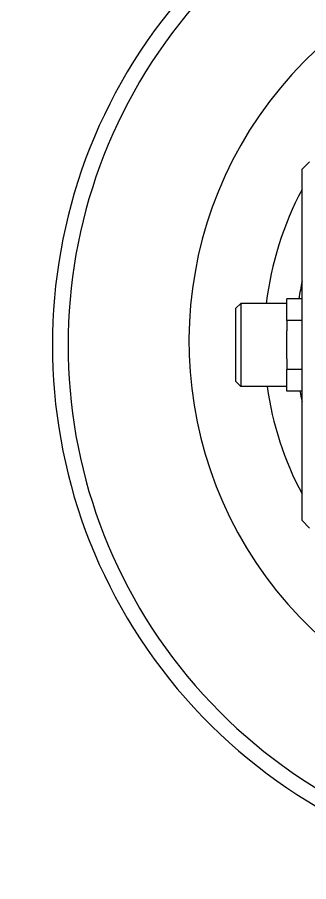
# Model space of a CAD drawing. Header units: millimetres. Extents: x -10496 to -5455, y -188 to 7293.
# Drawn here: x -7716.89 to -7714.91, y 4988.51 to 4994.39 of the extents above; entities that cross this region are included whole.
import ezdxf

# ---------------------------------------------------------------- set-up
doc = ezdxf.new("R2010")
doc.units = ezdxf.units.MM
doc.layers.add('Kıtc-002 Çizgi', color=7, linetype='Continuous')

# ---------------------------------------------------------------- blocks, each defined once
blk = doc.blocks.new('B2_YS$0$2501-B2-XrefF$0$MK-cutter1')
for p, q in [((-0.4702, -0.7652), (-0.4902, -0.7452)), ((0.4698, -0.7652), (0.4898, -0.7452)), ((0.4698, -0.7652), (-0.4702, -0.7652)), ((-0.1237, -0.7652), (-0.1237, -0.8062)), ((-0.066, -0.7652), (-0.066, -0.8062)), ((0.0656, -0.7652), (0.0656, -0.8062)), ((0.1233, -0.7652), (0.1233, -0.8062)), ((-0.066, -0.8062), (-0.1237, -0.8062)), ((-0.1112, -0.8062), (-0.1112, -0.9292)), ((-0.066, -0.8062), (-0.0377, -0.8062)), ((0.0372, -0.8062), (-0.0377, -0.8062)), ((0.0372, -0.8062), (0.0656, -0.8062)), ((0.1233, -0.8062), (0.0656, -0.8062)), ((0.1108, -0.8062), (0.1108, -0.9292)), ((-0.1112, -0.9292), (0.1108, -0.9292)), ((-0.0982, -0.9422), (-0.1112, -0.9292)), ((0.0978, -0.9422), (-0.0982, -0.9422)), ((0.0978, -0.9422), (0.1108, -0.9292))]:
    blk.add_line(p, q)
for centre, radius, start, end in [((0, 0), 4.2645, 169.8707, 11.7861), ((0, 0), 4.125, 169.5243, 12.2467), ((0, 0), 1.433, 146.1684, 33.8316), ((0, 0), 1.3911, 147.2516, 32.7484), ((0, 0), 4.6875, 173.8438, 6.1562), ((0, 0), 4.3125, 173.3806, 6.6194), ((-0.0093, -0.0021), 1.0657, 152.079, 27.0644), ((-0.009, -0.0006), 0.8665, 241.9377, 263.2235), ((-0.009, -0.0006), 0.7815, 258.0738, 261.557), ((-0.009, -0.0006), 0.8665, 277.9441, 298.0623), ((-0.009, -0.0006), 0.7815, 279.7432, 281.9262)]:
    blk.add_arc(centre, radius, start, end)
blk = doc.blocks.new('A$C7693d8d3')
at = {"layer": 'Kıtc-002 Çizgi', "xscale": 2.54, "yscale": 2.54, "zscale": 2.54}
blk.add_blockref('B2_YS$0$2501-B2-XrefF$0$MK-cutter1', (163.6737, 36.8194, 0), dxfattribs=at)

msp = doc.modelspace()

# ---------------------------------------------------------------- block references
at = {"rotation": 270}
msp.add_blockref('A$C7693d8d3', (-7749.831, 5155.835), dxfattribs=at)

doc.saveas('drawing.dxf')
